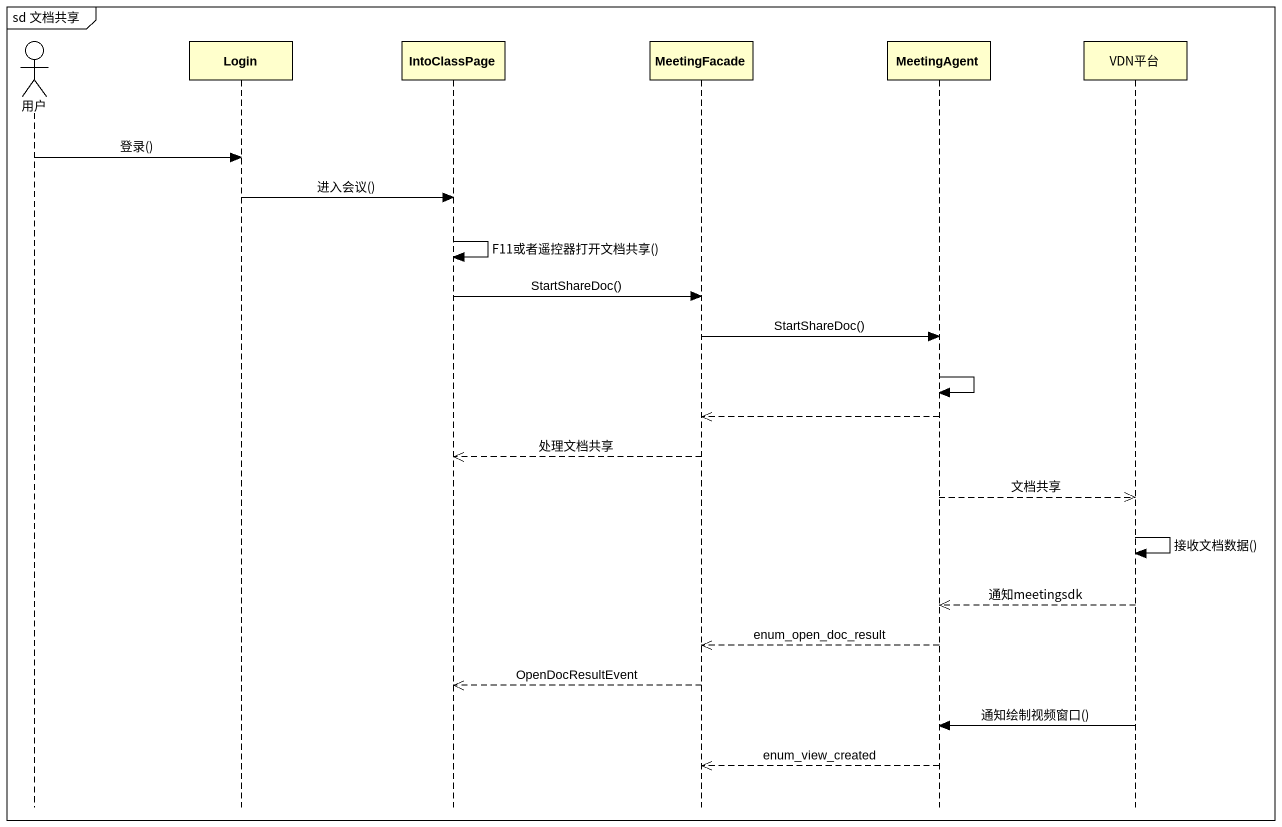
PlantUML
@startuml
mainframe sd 文档共享
hide footbox
actor 用户
participant Login
participant IntoClassPage
participant MeetingFacade
participant MeetingAgent
participant VDN平台

用户 -> Login : 登录()
Login -> IntoClassPage : 进入会议()
IntoClassPage -> IntoClassPage : F11或者遥控器打开文档共享()
IntoClassPage -> MeetingFacade : StartShareDoc()
MeetingFacade -> MeetingAgent : StartShareDoc()
MeetingAgent -> MeetingAgent
MeetingAgent -->> MeetingFacade
MeetingFacade -->> IntoClassPage : 处理文档共享
MeetingAgent -->> VDN平台 : 文档共享
VDN平台 -> VDN平台 : 接收文档数据()
VDN平台 -->> MeetingAgent : 通知meetingsdk
MeetingAgent -->> MeetingFacade : enum_open_doc_result
MeetingFacade -->> IntoClassPage : OpenDocResultEvent
VDN平台 -> MeetingAgent : 通知绘制视频窗口()
MeetingAgent -->> MeetingFacade : enum_view_created
@enduml
